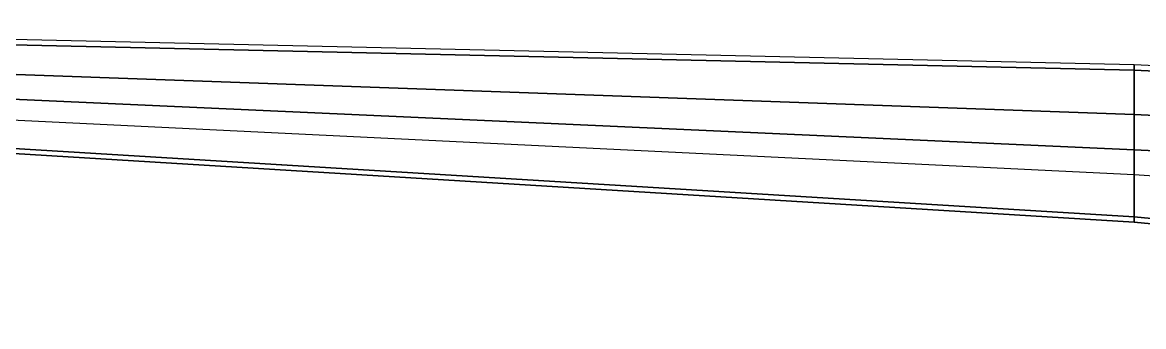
# Model space of a CAD drawing. Header units: millimetres. Extents: x -2415.6 to -2324.5, y 1851.1 to 1878.7.
# Drawn here: x -2395.25 to -2388.46, y 1857.36 to 1859.21 of the extents above; entities that cross this region are included whole.
import ezdxf

# ---------------------------------------------------------------- set-up
doc = ezdxf.new("R2010")
doc.units = ezdxf.units.MM
doc.header["$LTSCALE"] = 10
doc.layers.add('Aeronaves', color=2, linetype='Continuous')

msp = doc.modelspace()

# ---------------------------------------------------------------- linework, layer by layer
at = {"layer": 'Aeronaves'}
for p, q in [((-2388.5136, 1858.9524), (-2399.9607, 1859.2101)), ((-2388.5136, 1858.9524), (-2399.9607, 1859.2101)), ((-2388.5136, 1858.9202), (-2399.9607, 1859.1779)), ((-2399.9607, 1859.1779), (-2388.5136, 1858.9202)), ((-2399.9607, 1859.0598), (-2388.5136, 1858.6517)), ((-2388.5136, 1858.6517), (-2399.9607, 1859.0598)), ((-2399.9607, 1858.9524), (-2388.5136, 1858.4369)), ((-2388.5136, 1858.4369), (-2399.9607, 1858.9524)), ((-2381.0827, 1858.6195), (-2388.5136, 1858.9524)), ((-2381.0827, 1858.6195), (-2388.5136, 1858.9524)), ((-2388.5136, 1858.9202), (-2388.5136, 1858.9524)), ((-2388.5136, 1858.9524), (-2388.5136, 1858.9202)), ((-2381.0827, 1858.5873), (-2388.5136, 1858.9202)), ((-2388.5136, 1858.9202), (-2381.0827, 1858.5873)), ((-2388.5136, 1858.6517), (-2388.5136, 1858.9202)), ((-2388.5136, 1858.9202), (-2388.5136, 1858.6517)), ((-2399.9607, 1858.845), (-2388.5136, 1858.2866)), ((-2399.9607, 1858.845), (-2388.5136, 1858.2866)), ((-2399.9392, 1858.7269), (-2388.5136, 1858.0289)), ((-2388.5136, 1858.0289), (-2399.9392, 1858.7269)), ((-2399.8748, 1858.6947), (-2388.5136, 1857.9967)), ((-2388.5136, 1857.9967), (-2399.8748, 1858.6947)), ((-2388.5136, 1858.6517), (-2381.0827, 1858.2544)), ((-2381.0827, 1858.2544), (-2388.5136, 1858.6517)), ((-2388.5136, 1858.4369), (-2388.5136, 1858.6517)), ((-2388.5136, 1858.6517), (-2388.5136, 1858.4369)), ((-2388.5136, 1858.4369), (-2381.0827, 1858.0289)), ((-2381.0827, 1858.0289), (-2388.5136, 1858.4369)), ((-2388.5136, 1858.4369), (-2388.5136, 1858.2866)), ((-2388.5136, 1858.2866), (-2388.5136, 1858.4369)), ((-2388.5136, 1858.2866), (-2381.0827, 1857.8034)), ((-2388.5136, 1858.2866), (-2381.0827, 1857.8034)), ((-2388.5136, 1858.0289), (-2388.5136, 1858.2866)), ((-2388.5136, 1858.2866), (-2388.5136, 1858.0289)), ((-2381.0827, 1857.3631), (-2388.5136, 1858.0289)), ((-2388.5136, 1858.0289), (-2381.0827, 1857.3631)), ((-2388.5136, 1857.9967), (-2388.5136, 1858.0289)), ((-2388.5136, 1858.0289), (-2388.5136, 1857.9967)), ((-2387.225, 1857.8785), (-2388.5136, 1857.9967)), ((-2388.5136, 1857.9967), (-2387.225, 1857.8785))]:
    msp.add_line(p, q, dxfattribs=at)

doc.saveas('drawing.dxf')
